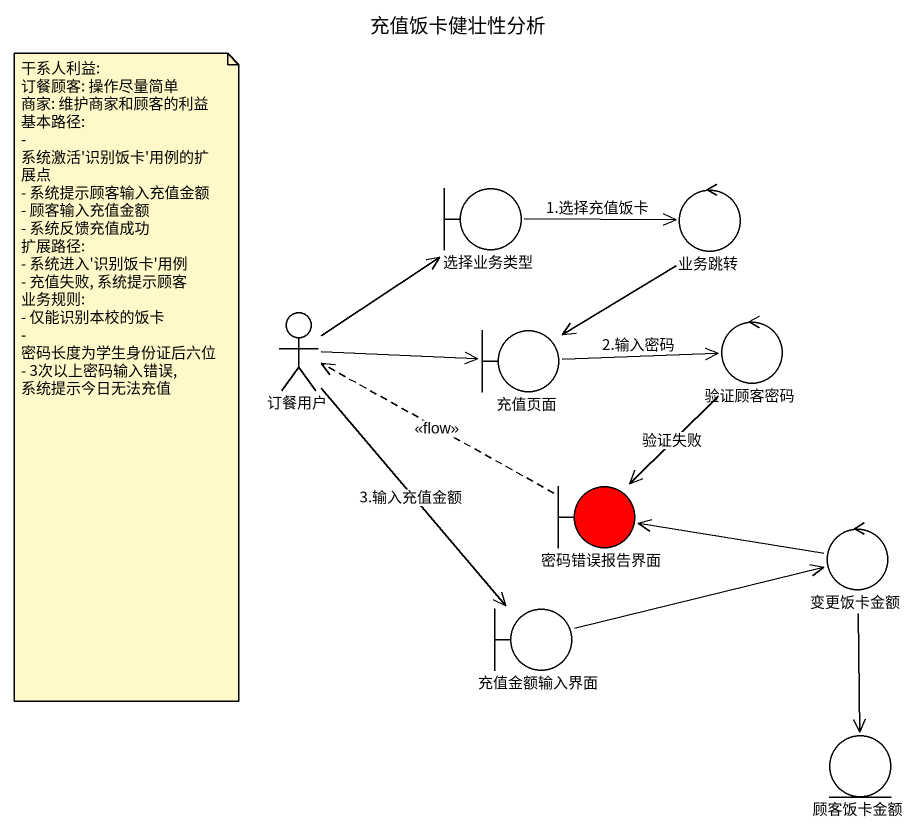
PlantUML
@startuml
title 充值饭卡健壮性分析
boundary 选择业务类型
control 业务跳转
actor 订餐用户
boundary 充值页面
control 验证顾客密码
boundary 密码错误报告界面 #FF0000
control 变更饭卡金额
boundary 充值金额输入界面
entity 顾客饭卡金额
选择业务类型 -right-> 业务跳转 : 1.选择充值饭卡
业务跳转 --> 充值页面
订餐用户 -up-> 选择业务类型
订餐用户 -right-> 充值页面
订餐用户 --> 充值金额输入界面 : 3.输入充值金额
充值页面 -right-> 验证顾客密码 : 2.输入密码
验证顾客密码 --> 密码错误报告界面 : 验证失败
密码错误报告界面 .left.> 订餐用户 : <<flow>>
变更饭卡金额 -left-> 密码错误报告界面
变更饭卡金额 --> 顾客饭卡金额
充值金额输入界面 -right-> 变更饭卡金额
note as N1
  干系人利益:
  订餐顾客: 操作尽量简单
  商家: 维护商家和顾客的利益
  基本路径:
  - 系统激活'识别饭卡'用例的扩展点
  - 系统提示顾客输入充值金额
  - 顾客输入充值金额
  - 系统反馈充值成功
  扩展路径:
  - 系统进入'识别饭卡'用例
  - 充值失败, 系统提示顾客
  业务规则:
  - 仅能识别本校的饭卡
  - 密码长度为学生身份证后六位
  - 3次以上密码输入错误, 系统提示今日无法充值
end note
@enduml
